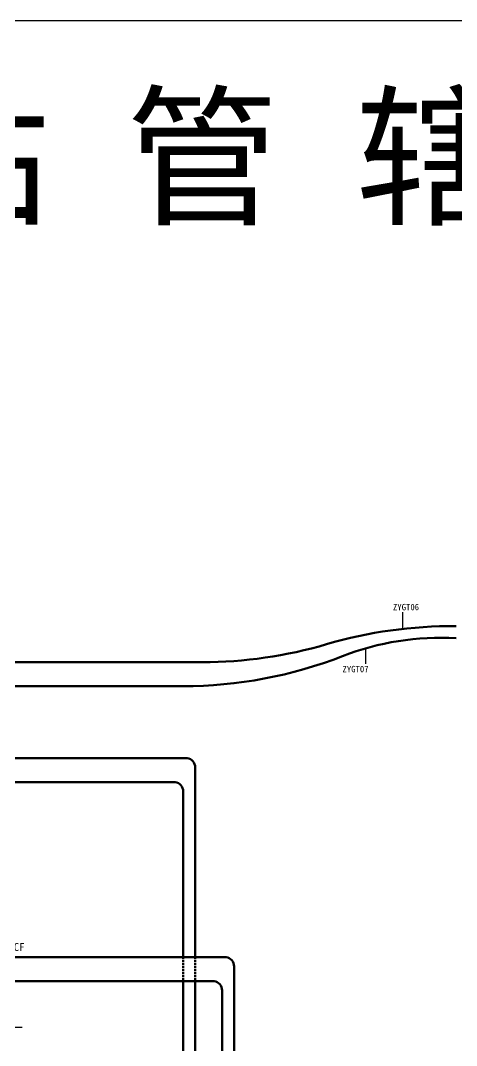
# Model space of a CAD drawing. Header units: millimetres. Extents: x -17381 to -15684, y 1883 to 2345.
# Drawn here: x -16782.7 to -16673.7, y 2088.8 to 2345 of the extents above; entities that cross this region are included whole.
import ezdxf
from ezdxf.enums import TextEntityAlignment as Align

# ---------------------------------------------------------------- set-up
doc = ezdxf.new("R2010")
doc.units = ezdxf.units.MM
doc.linetypes.add('DASHED', pattern=[0.75, 0.5, -0.25])
doc.layers.add('站台', color=7, linetype='Continuous')
doc.styles.add('宋体', font='')
doc.styles.get('宋体').set_extended_font_data('SimSun')

msp = doc.modelspace()

# ---------------------------------------------------------------- linework, layer by layer
at = {"color": 1, "lineweight": -3}
msp.add_line((-16687.12, 2192.97), (-16687.12, 2197.17), dxfattribs=at)
at = {"color": 5, "lineweight": -3}
msp.add_line((-16696.41, 2184.24), (-16696.41, 2188.1), dxfattribs=at)
at = {"color": 1, "lineweight": 100}
for p, q in [((-16793.13, 2184.65), (-16737.27, 2184.65)), ((-16926.93, 2110.9), (-16731.34, 2110.9)), ((-16729.31, 2063.45), (-16729.31, 2108.6))]:
    msp.add_line(p, q, dxfattribs=at)
at = {"color": 5, "lineweight": 100}
for p, q in [((-16793.13, 2178.65), (-16742.1, 2178.65)), ((-16734.34, 2104.9), (-16926.93, 2104.9)), ((-16732.31, 2058.15), (-16732.31, 2102.6))]:
    msp.add_line(p, q, dxfattribs=at)
at = {"color": 1, "linetype": 'DASHED', "lineweight": 100}
msp.add_line((-16742.03, 2110.9), (-16742.03, 2104.9), dxfattribs=at)
at = {"color": 5, "linetype": 'DASHED', "lineweight": 100}
msp.add_line((-16739.03, 2110.9), (-16739.03, 2104.9), dxfattribs=at)
at = {"color": 0, "lineweight": -3}
msp.add_line((-16790.08, 2093.4), (-16782.31, 2093.4), dxfattribs=at)
at = {"color": 0}
msp.add_lwpolyline([(-17380.59, 2345.03), (-15683.64, 2345.03), (-15683.64, 1883.17), (-17380.59, 1883.17)], close=True, dxfattribs=at)
at = {"color": 1, "lineweight": 100}
for centre, radius, start, end in [((-16674.89, 2082.86), 110.79, 89.4392, 106.4117), ((-16737.27, 2294.65), 110, 270, 286.4117), ((-16731.64, 2108.59), 2.33, 0.3144, 82.4599)]:
    msp.add_arc(centre, radius, start, end, dxfattribs=at)
at = {"color": 5, "lineweight": 100}
for centre, radius, start, end in [((-16677.68, 2123.24), 67.51, 86.7081, 111.2766), ((-16742.1, 2288.65), 110, 270, 291.2766), ((-16734.64, 2102.59), 2.33, 0.3144, 82.4599)]:
    msp.add_arc(centre, radius, start, end, dxfattribs=at)
at = {"color": 5, "lineweight": 50}
msp.add_arc((-16741.36, 2158.34), 2.33, 0.3144, 82.4599, dxfattribs=at)
at = {"color": 1, "lineweight": 50}
msp.add_arc((-16744.36, 2152.34), 2.33, 0.3144, 82.4599, dxfattribs=at)
at = {"layer": '站台', "color": 5, "lineweight": 100}
for p, q in [((-16741.05, 2160.65), (-16974.89, 2160.65)), ((-16739.03, 2158.36), (-16739.03, 2110.9)), ((-16739.03, 2104.9), (-16739.03, 2058.15))]:
    msp.add_line(p, q, dxfattribs=at)
at = {"layer": '站台', "color": 1, "lineweight": 100}
for p, q in [((-16974.54, 2154.65), (-16744.05, 2154.65)), ((-16742.03, 2152.36), (-16742.03, 2110.9)), ((-16742.03, 2104.9), (-16742.03, 2058.15))]:
    msp.add_line(p, q, dxfattribs=at)

# ---------------------------------------------------------------- texts
at = {"color": 0, "style": '宋体'}
msp.add_text('郑 州 站 管 辖 范 围 高 速 铁 路 示 意 图', height=28, dxfattribs=at).set_placement((-16536.91, 2296.89), align=Align.CENTER)
at = {"color": 0, "ltscale": 0.5, "style": '宋体'}
msp.add_text('SCF', height=2, dxfattribs=at).set_placement((-16785.8, 2112.46))
at = {"color": 1, "lineweight": -3, "char_height": 1.6, "width": 6.8413, "attachment_point": 1, "style": '宋体'}
for s, insert in [('ZYGT06', (-16689.59, 2199.22)), ('{\\C5;ZYGT07}', (-16702.21, 2183.73))]:
    msp.add_mtext(s, dxfattribs=dict(at, insert=insert))

doc.saveas('drawing.dxf')
